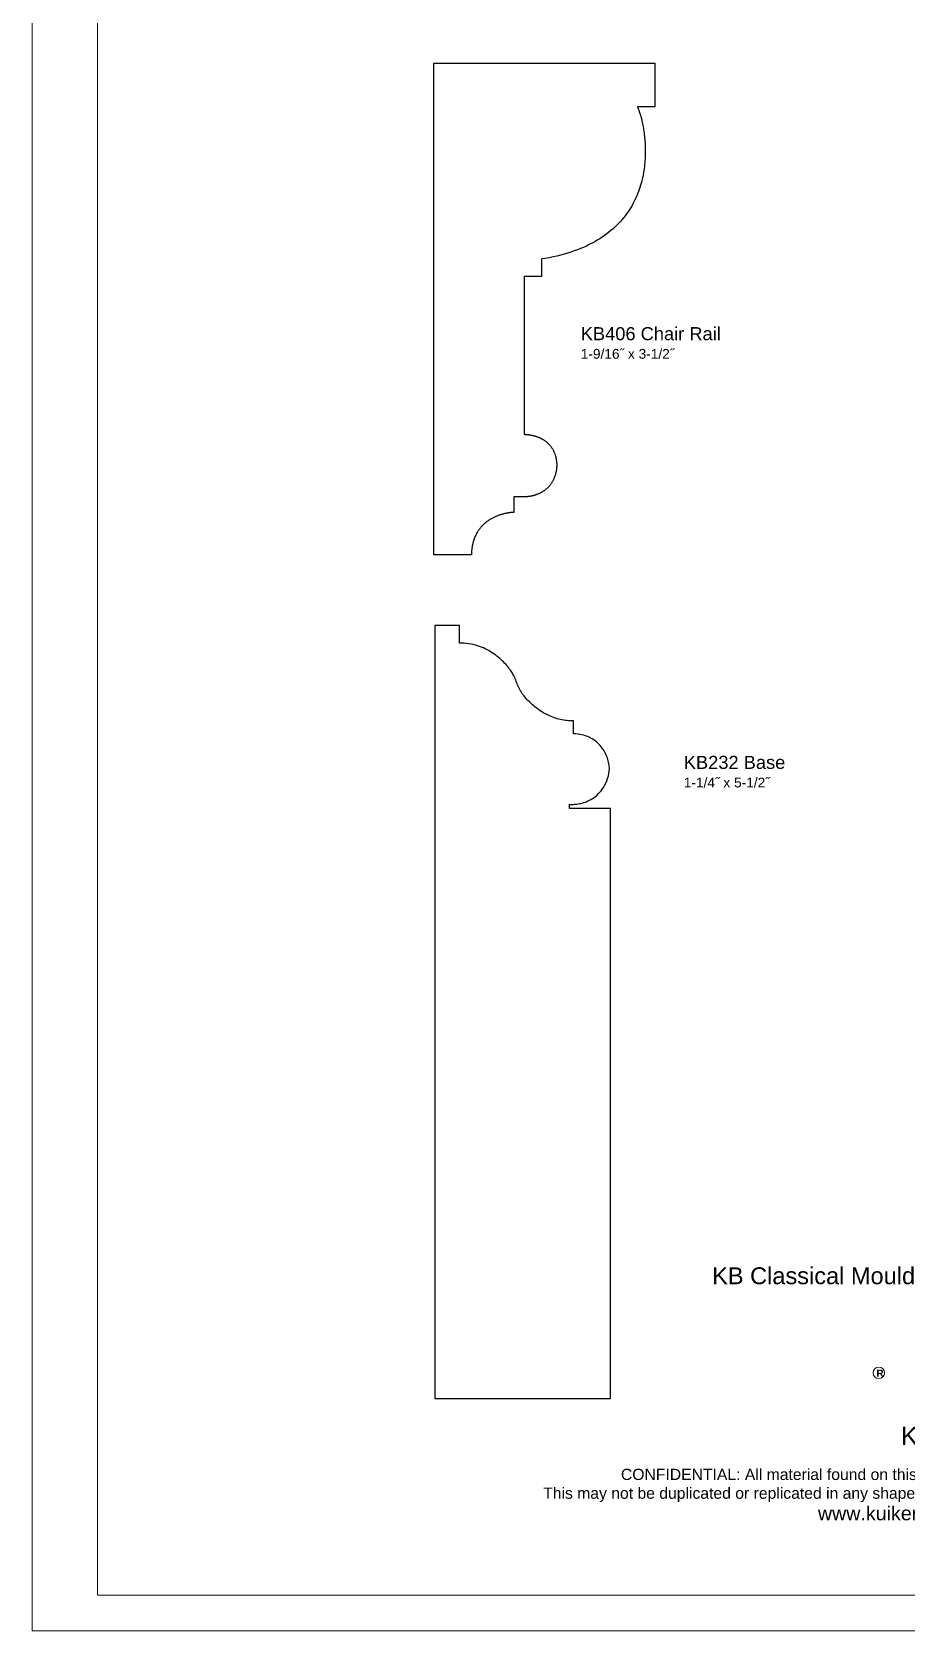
# Model space of a CAD drawing. Extents: x -4.3 to 9, y -5.5 to 16.6.
# Drawn here: x -4.25 to 1.97, y -5.5 to 5.88 of the extents above; entities that cross this region are included whole.
import ezdxf

# ---------------------------------------------------------------- set-up
doc = ezdxf.new("R2010")
doc.units = 0
doc.header["$MEASUREMENT"] = 0
doc.layers.add('DO NOT PLOT', color=2, linetype='Continuous', plot=False)
doc.layers.add('LAYER_1', color=7, linetype='Continuous')

# ---------------------------------------------------------------- blocks, each defined once
blk = doc.blocks.new('KB232')
at = {"flags": 128}
blk.add_lwpolyline([(0, 5.5), (0, 5.488), (0, 5.451), (0, 5.392), (0, 5.311), (0, 5.211), (0, 5.093), (0, 4.957), (0, 4.806), (0, 4.641), (0, 4.463), (0, 4.273), (0, 4.074), (0, 3.866), (0, 3.652), (0, 3.431), (0, 3.206), (0, 2.979), (0, 2.75), (0, 2.521), (0, 2.294), (0, 2.069), (0, 1.848), (0, 1.634), (0, 1.426), (0, 1.227), (0, 1.037), (0, 0.859), (0, 0.694), (0, 0.543), (0, 0.407), (0, 0.289), (0, 0.189), (0, 0.108), (0, 0.049), (0, 0.012), (0, 0), (0.003, 0), (0.011, 0), (0.025, 0), (0.043, 0), (0.066, 0), (0.093, 0), (0.123, 0), (0.158, 0), (0.195, 0), (0.236, 0), (0.279, 0), (0.324, 0), (0.371, 0), (0.42, 0), (0.47, 0), (0.521, 0), (0.573, 0), (0.625, 0), (0.677, 0), (0.729, 0), (0.78, 0), (0.83, 0), (0.879, 0), (0.926, 0), (0.971, 0), (1.014, 0), (1.055, 0), (1.092, 0), (1.127, 0), (1.157, 0), (1.184, 0), (1.207, 0), (1.225, 0), (1.239, 0), (1.247, 0), (1.25, 0), (1.25, 0.01), (1.25, 0.037), (1.25, 0.083), (1.25, 0.144), (1.25, 0.22), (1.25, 0.311), (1.25, 0.414), (1.25, 0.53), (1.25, 0.656), (1.25, 0.792), (1.25, 0.936), (1.25, 1.088), (1.25, 1.247), (1.25, 1.411), (1.25, 1.579), (1.25, 1.751), (1.25, 1.924), (1.25, 2.099), (1.25, 2.274), (1.25, 2.447), (1.25, 2.619), (1.25, 2.787), (1.25, 2.951), (1.25, 3.109), (1.25, 3.262), (1.25, 3.406), (1.25, 3.542), (1.25, 3.668), (1.25, 3.783), (1.25, 3.887), (1.25, 3.977), (1.25, 4.054), (1.25, 4.115), (1.25, 4.16), (1.25, 4.188), (1.25, 4.198), (1.249, 4.198), (1.247, 4.198), (1.244, 4.198), (1.24, 4.198), (1.235, 4.198), (1.228, 4.198), (1.221, 4.198), (1.213, 4.198), (1.204, 4.198), (1.195, 4.198), (1.185, 4.198), (1.174, 4.198), (1.163, 4.198), (1.152, 4.198), (1.14, 4.198), (1.129, 4.198), (1.116, 4.198), (1.104, 4.198), (1.092, 4.198), (1.08, 4.198), (1.068, 4.198), (1.057, 4.198), (1.045, 4.198), (1.034, 4.198), (1.024, 4.198), (1.014, 4.198), (1.004, 4.198), (0.995, 4.198), (0.987, 4.198), (0.98, 4.198), (0.974, 4.198), (0.969, 4.198), (0.964, 4.198), (0.961, 4.198), (0.959, 4.198), (0.959, 4.198), (0.959, 4.198), (0.959, 4.198), (0.959, 4.198), (0.959, 4.199), (0.959, 4.199), (0.959, 4.2), (0.959, 4.201), (0.959, 4.202), (0.959, 4.203), (0.959, 4.204), (0.959, 4.205), (0.959, 4.206), (0.959, 4.207), (0.959, 4.208), (0.959, 4.209), (0.959, 4.211), (0.959, 4.212), (0.959, 4.213), (0.959, 4.215), (0.959, 4.216), (0.959, 4.217), (0.959, 4.218), (0.959, 4.219), (0.959, 4.221), (0.959, 4.222), (0.959, 4.223), (0.959, 4.224), (0.959, 4.225), (0.959, 4.226), (0.959, 4.226), (0.959, 4.227), (0.959, 4.228), (0.959, 4.228), (0.959, 4.228), (0.959, 4.229), (0.959, 4.229), (0.959, 4.229), (0.961, 4.228), (0.963, 4.228), (0.967, 4.228), (0.971, 4.228), (0.976, 4.228), (0.982, 4.228), (0.988, 4.228), (0.995, 4.229), (1.003, 4.229), (1.011, 4.23), (1.02, 4.231), (1.029, 4.233), (1.038, 4.235), (1.048, 4.237), (1.058, 4.24), (1.069, 4.243), (1.079, 4.247), (1.09, 4.252), (1.101, 4.257), (1.111, 4.262), (1.122, 4.269), (1.133, 4.276), (1.143, 4.284), (1.153, 4.292), (1.163, 4.302), (1.173, 4.312), (1.183, 4.323), (1.192, 4.336), (1.2, 4.349), (1.208, 4.363), (1.216, 4.379), (1.223, 4.395), (1.229, 4.413), (1.235, 4.431), (1.239, 4.451), (1.241, 4.46), (1.241, 4.469), (1.242, 4.478), (1.242, 4.488), (1.241, 4.498), (1.24, 4.507), (1.239, 4.517), (1.237, 4.528), (1.234, 4.538), (1.231, 4.548), (1.228, 4.558), (1.224, 4.569), (1.22, 4.579), (1.215, 4.589), (1.21, 4.599), (1.204, 4.609), (1.198, 4.619), (1.191, 4.628), (1.184, 4.638), (1.176, 4.647), (1.168, 4.656), (1.16, 4.664), (1.15, 4.672), (1.141, 4.68), (1.131, 4.687), (1.12, 4.694), (1.109, 4.7), (1.098, 4.706), (1.086, 4.711), (1.073, 4.716), (1.061, 4.72), (1.047, 4.723), (1.033, 4.726), (1.019, 4.728), (1.004, 4.729), (0.988, 4.73), (0.988, 4.73), (0.988, 4.731), (0.988, 4.732), (0.988, 4.733), (0.988, 4.735), (0.988, 4.737), (0.988, 4.739), (0.988, 4.742), (0.988, 4.744), (0.988, 4.747), (0.988, 4.751), (0.988, 4.754), (0.988, 4.757), (0.988, 4.761), (0.988, 4.765), (0.988, 4.768), (0.988, 4.772), (0.988, 4.776), (0.988, 4.78), (0.988, 4.784), (0.988, 4.787), (0.988, 4.791), (0.988, 4.795), (0.988, 4.798), (0.988, 4.802), (0.988, 4.805), (0.988, 4.808), (0.988, 4.811), (0.988, 4.813), (0.988, 4.815), (0.988, 4.817), (0.988, 4.819), (0.988, 4.82), (0.988, 4.821), (0.988, 4.822), (0.988, 4.822), (0.976, 4.822), (0.964, 4.822), (0.952, 4.823), (0.94, 4.824), (0.928, 4.825), (0.917, 4.827), (0.905, 4.829), (0.894, 4.832), (0.882, 4.834), (0.871, 4.837), (0.86, 4.841), (0.849, 4.844), (0.839, 4.848), (0.828, 4.852), (0.818, 4.857), (0.807, 4.862), (0.797, 4.867), (0.787, 4.872), (0.777, 4.877), (0.767, 4.883), (0.758, 4.889), (0.748, 4.895), (0.739, 4.902), (0.73, 4.908), (0.721, 4.915), (0.712, 4.922), (0.704, 4.929), (0.695, 4.936), (0.687, 4.944), (0.679, 4.952), (0.671, 4.959), (0.663, 4.967), (0.656, 4.975), (0.649, 4.983), (0.641, 4.992), (0.635, 5), (0.631, 5.005), (0.627, 5.01), (0.623, 5.015), (0.62, 5.02), (0.617, 5.025), (0.614, 5.031), (0.611, 5.036), (0.608, 5.041), (0.605, 5.046), (0.603, 5.051), (0.6, 5.055), (0.598, 5.06), (0.595, 5.065), (0.593, 5.07), (0.591, 5.075), (0.589, 5.079), (0.587, 5.084), (0.586, 5.088), (0.584, 5.093), (0.582, 5.097), (0.58, 5.101), (0.579, 5.105), (0.577, 5.109), (0.576, 5.113), (0.574, 5.117), (0.573, 5.12), (0.572, 5.124), (0.57, 5.127), (0.569, 5.13), (0.568, 5.133), (0.566, 5.136), (0.565, 5.139), (0.564, 5.141), (0.563, 5.144), (0.561, 5.146), (0.56, 5.148), (0.556, 5.154), (0.552, 5.161), (0.548, 5.168), (0.543, 5.176), (0.538, 5.184), (0.532, 5.191), (0.526, 5.2), (0.519, 5.208), (0.512, 5.216), (0.505, 5.225), (0.497, 5.233), (0.489, 5.242), (0.48, 5.25), (0.471, 5.259), (0.462, 5.267), (0.452, 5.275), (0.442, 5.283), (0.431, 5.292), (0.42, 5.299), (0.409, 5.307), (0.397, 5.314), (0.385, 5.322), (0.372, 5.328), (0.359, 5.335), (0.346, 5.341), (0.332, 5.347), (0.318, 5.352), (0.304, 5.357), (0.289, 5.361), (0.274, 5.365), (0.258, 5.368), (0.242, 5.371), (0.226, 5.373), (0.209, 5.375), (0.192, 5.376), (0.175, 5.376), (0.175, 5.376), (0.175, 5.377), (0.175, 5.378), (0.175, 5.38), (0.175, 5.382), (0.175, 5.385), (0.175, 5.388), (0.175, 5.391), (0.175, 5.395), (0.175, 5.399), (0.175, 5.403), (0.175, 5.408), (0.175, 5.413), (0.175, 5.417), (0.175, 5.422), (0.175, 5.427), (0.175, 5.433), (0.175, 5.438), (0.175, 5.443), (0.175, 5.448), (0.175, 5.453), (0.175, 5.458), (0.175, 5.463), (0.175, 5.468), (0.175, 5.472), (0.175, 5.476), (0.175, 5.48), (0.175, 5.484), (0.175, 5.487), (0.175, 5.491), (0.175, 5.493), (0.175, 5.495), (0.175, 5.497), (0.175, 5.499), (0.175, 5.499), (0.175, 5.5), (0.175, 5.5), (0.173, 5.5), (0.171, 5.5), (0.169, 5.5), (0.166, 5.5), (0.162, 5.5), (0.158, 5.5), (0.153, 5.5), (0.148, 5.5), (0.142, 5.5), (0.136, 5.5), (0.13, 5.5), (0.123, 5.5), (0.116, 5.5), (0.109, 5.5), (0.102, 5.5), (0.095, 5.5), (0.087, 5.5), (0.08, 5.5), (0.073, 5.5), (0.066, 5.5), (0.059, 5.5), (0.052, 5.5), (0.045, 5.5), (0.039, 5.5), (0.033, 5.5), (0.027, 5.5), (0.022, 5.5), (0.017, 5.5), (0.013, 5.5), (0.009, 5.5), (0.006, 5.5), (0.003, 5.5), (0.002, 5.5), (0, 5.5)], dxfattribs=at)
blk = doc.blocks.new('KB406 Chair Rail')
at = {"flags": 128}
blk.add_lwpolyline([(0.85564, -2.94545), (0.85365, -2.9501), (0.85158, -2.95463), (0.84944, -2.95906), (0.84723, -2.96338), (0.84495, -2.96759), (0.84261, -2.9717), (0.8402, -2.9757), (0.83773, -2.9796), (0.8352, -2.9834), (0.83262, -2.9871), (0.82998, -2.9907), (0.82729, -2.9942), (0.82455, -2.99761), (0.82177, -3.00092), (0.81894, -3.00414), (0.81607, -3.00727), (0.81316, -3.01031), (0.81021, -3.01325), (0.80723, -3.01611), (0.80422, -3.01888), (0.80118, -3.02157), (0.79811, -3.02418), (0.79502, -3.0267), (0.79191, -3.02914), (0.78877, -3.03149), (0.78562, -3.03378), (0.78246, -3.03598), (0.77928, -3.03811), (0.7761, -3.04016), (0.7729, -3.04214), (0.7697, -3.04405), (0.7665, -3.04588), (0.7633, -3.04765), (0.76011, -3.04935), (0.75691, -3.05098), (0.75373, -3.05255), (0.75056, -3.05405), (0.74739, -3.0555), (0.74425, -3.05687), (0.74112, -3.05819), (0.73801, -3.05946), (0.73492, -3.06066), (0.73186, -3.06181), (0.72882, -3.0629), (0.72582, -3.06394), (0.72285, -3.06493), (0.71991, -3.06586), (0.71701, -3.06675), (0.71415, -3.06759), (0.71133, -3.06838), (0.70855, -3.06913), (0.70582, -3.06984), (0.70315, -3.0705), (0.70052, -3.07112), (0.69795, -3.0717), (0.69543, -3.07224), (0.69298, -3.07274), (0.69058, -3.07321), (0.68825, -3.07364), (0.68599, -3.07404), (0.68379, -3.07441), (0.68167, -3.07475), (0.67962, -3.07505), (0.67765, -3.07533), (0.67575, -3.07559), (0.67394, -3.07581), (0.67221, -3.07602), (0.67057, -3.0762), (0.66902, -3.07636), (0.66755, -3.0765), (0.66618, -3.07662), (0.66491, -3.07672), (0.66374, -3.07681), (0.66266, -3.07688), (0.66169, -3.07694), (0.66083, -3.07699), (0.66008, -3.07703), (0.65943, -3.07705), (0.6589, -3.07707), (0.65848, -3.07709), (0.65819, -3.07709), (0.65801, -3.0771), (0.65796, -3.0771), (0.65793, -3.0771), (0.65784, -3.0771), (0.6577, -3.0771), (0.65751, -3.0771), (0.65727, -3.0771), (0.65698, -3.0771), (0.65665, -3.0771), (0.65626, -3.0771), (0.65583, -3.0771), (0.65535, -3.0771), (0.65483, -3.0771), (0.65427, -3.0771), (0.65367, -3.0771), (0.65302, -3.0771), (0.65234, -3.0771), (0.65162, -3.0771), (0.65086, -3.0771), (0.65007, -3.0771), (0.64924, -3.0771), (0.64837, -3.0771), (0.64748, -3.0771), (0.64655, -3.0771), (0.64559, -3.0771), (0.64461, -3.0771), (0.64359, -3.0771), (0.64255, -3.0771), (0.64148, -3.0771), (0.64039, -3.0771), (0.63928, -3.0771), (0.63814, -3.0771), (0.63698, -3.0771), (0.6358, -3.0771), (0.6346, -3.0771), (0.63338, -3.0771), (0.63215, -3.0771), (0.6309, -3.0771), (0.62964, -3.0771), (0.62836, -3.0771), (0.62707, -3.0771), (0.62577, -3.0771), (0.62446, -3.0771), (0.62313, -3.0771), (0.62181, -3.0771), (0.62047, -3.0771), (0.61913, -3.0771), (0.61779, -3.0771), (0.61644, -3.0771), (0.61509, -3.0771), (0.61373, -3.0771), (0.61238, -3.0771), (0.61103, -3.0771), (0.60968, -3.0771), (0.60834, -3.0771), (0.607, -3.0771), (0.60566, -3.0771), (0.60433, -3.0771), (0.60301, -3.0771), (0.6017, -3.0771), (0.6004, -3.0771), (0.59911, -3.0771), (0.59783, -3.0771), (0.59656, -3.0771), (0.59531, -3.0771), (0.59408, -3.0771), (0.59286, -3.0771), (0.59166, -3.0771), (0.59048, -3.0771), (0.58932, -3.0771), (0.58818, -3.0771), (0.58706, -3.0771), (0.58596, -3.0771), (0.5849, -3.0771), (0.58385, -3.0771), (0.58284, -3.0771), (0.58185, -3.0771), (0.58089, -3.0771), (0.57996, -3.0771), (0.57906, -3.0771), (0.57819, -3.0771), (0.57736, -3.0771), (0.57657, -3.0771), (0.5758, -3.0771), (0.57508, -3.0771), (0.57439, -3.0771), (0.57375, -3.0771), (0.57314, -3.0771), (0.57258, -3.0771), (0.57205, -3.0771), (0.57157, -3.0771), (0.57114, -3.0771), (0.57075, -3.0771), (0.57041, -3.0771), (0.57012, -3.0771), (0.56987, -3.0771), (0.56968, -3.0771), (0.56954, -3.0771), (0.56945, -3.0771), (0.56942, -3.0771), (0.56941, -3.07712), (0.56941, -3.07721), (0.56941, -3.07737), (0.56941, -3.0776), (0.56941, -3.07789), (0.56941, -3.07824), (0.56941, -3.07865), (0.56941, -3.07912), (0.56941, -3.07965), (0.56941, -3.08023), (0.56941, -3.08087), (0.56941, -3.08156), (0.56941, -3.08231), (0.56941, -3.08311), (0.56941, -3.08396), (0.56941, -3.08485), (0.56941, -3.08579), (0.56941, -3.08678), (0.56941, -3.08781), (0.56941, -3.08889), (0.56941, -3.09), (0.56941, -3.09116), (0.56941, -3.09235), (0.56941, -3.09358), (0.56941, -3.09485), (0.56941, -3.09615), (0.56941, -3.09748), (0.56941, -3.09884), (0.56941, -3.10024), (0.56941, -3.10166), (0.56941, -3.10311), (0.56941, -3.10458), (0.56941, -3.10608), (0.56941, -3.10761), (0.56941, -3.10915), (0.56941, -3.11071), (0.56941, -3.1123), (0.56941, -3.1139), (0.56941, -3.11551), (0.56941, -3.11714), (0.56941, -3.11878), (0.56941, -3.12044), (0.56941, -3.1221), (0.56941, -3.12378), (0.56941, -3.12546), (0.56941, -3.12715), (0.56941, -3.12884), (0.56941, -3.13053), (0.56941, -3.13223), (0.56941, -3.13393), (0.56941, -3.13562), (0.56941, -3.13731), (0.56941, -3.139), (0.56941, -3.14069), (0.56941, -3.14237), (0.56941, -3.14404), (0.56941, -3.1457), (0.56941, -3.14734), (0.56941, -3.14898), (0.56941, -3.1506), (0.56941, -3.15221), (0.56941, -3.1538), (0.56941, -3.15538), (0.56941, -3.15693), (0.56941, -3.15846), (0.56941, -3.15997), (0.56941, -3.16146), (0.56941, -3.16292), (0.56941, -3.16436), (0.56941, -3.16577), (0.56941, -3.16715), (0.56941, -3.1685), (0.56941, -3.16981), (0.56941, -3.1711), (0.56941, -3.17234), (0.56941, -3.17356), (0.56941, -3.17473), (0.56941, -3.17587), (0.56941, -3.17696), (0.56941, -3.17801), (0.56941, -3.17902), (0.56941, -3.17999), (0.56941, -3.18091), (0.56941, -3.18178), (0.56941, -3.1826), (0.56941, -3.18337), (0.56941, -3.18409), (0.56941, -3.18476), (0.56941, -3.18537), (0.56941, -3.18593), (0.56941, -3.18643), (0.56941, -3.18687), (0.56941, -3.18725), (0.56941, -3.18757), (0.56941, -3.18783), (0.56941, -3.18802), (0.56941, -3.18815), (0.56941, -3.1882), (0.56938, -3.18821), (0.56917, -3.18821), (0.56878, -3.18822), (0.56822, -3.18824), (0.56749, -3.18826), (0.5666, -3.1883), (0.56554, -3.18835), (0.56432, -3.18841), (0.56294, -3.18849), (0.56142, -3.18859), (0.55974, -3.18871), (0.55792, -3.18885), (0.55596, -3.18901), (0.55387, -3.1892), (0.55163, -3.18942), (0.54927, -3.18967), (0.54679, -3.18994), (0.54418, -3.19025), (0.54145, -3.1906), (0.53861, -3.19098), (0.53566, -3.1914), (0.5326, -3.19186), (0.52943, -3.19236), (0.52617, -3.19291), (0.52281, -3.1935), (0.51935, -3.19414), (0.51581, -3.19483), (0.51218, -3.19558), (0.50847, -3.19637), (0.50469, -3.19722), (0.50083, -3.19813), (0.4969, -3.19909), (0.4929, -3.20012), (0.48884, -3.20121), (0.48472, -3.20236), (0.48054, -3.20358), (0.47631, -3.20487), (0.47204, -3.20622), (0.46772, -3.20765), (0.46336, -3.20915), (0.45896, -3.21073), (0.45453, -3.21238), (0.45007, -3.21412), (0.44558, -3.21593), (0.44107, -3.21783), (0.43654, -3.21981), (0.432, -3.22188), (0.42745, -3.22404), (0.42288, -3.22628), (0.41832, -3.22862), (0.41375, -3.23105), (0.40919, -3.23358), (0.40464, -3.23621), (0.4001, -3.23893), (0.39557, -3.24176), (0.39106, -3.24468), (0.38657, -3.24772), (0.38211, -3.25086), (0.37768, -3.25411), (0.37328, -3.25747), (0.36892, -3.26094), (0.3646, -3.26452), (0.36033, -3.26822), (0.3561, -3.27204), (0.35192, -3.27598), (0.3478, -3.28004), (0.34374, -3.28422), (0.33975, -3.28853), (0.33581, -3.29297), (0.33195, -3.29753), (0.32817, -3.30223), (0.32446, -3.30705), (0.32083, -3.31202), (0.31729, -3.31711), (0.31384, -3.32235), (0.31048, -3.32773), (0.30721, -3.33324), (0.30405, -3.3389), (0.30099, -3.34471), (0.29803, -3.35066), (0.29519, -3.35677), (0.29247, -3.36302), (0.28986, -3.36943), (0.28737, -3.37599), (0.28501, -3.3827), (0.28278, -3.38958), (0.28069, -3.39661), (0.27873, -3.40381), (0.27691, -3.41117), (0.27523, -3.4187), (0.27371, -3.42639), (0.27233, -3.43426), (0.27111, -3.44229), (0.27005, -3.4505), (0.26916, -3.45888), (0.26843, -3.46744), (0.26787, -3.47618), (0.26749, -3.4851), (0.26733, -3.49028), (0.26718, -3.49028), (0.26686, -3.49028), (0.26639, -3.49028), (0.26576, -3.49028), (0.26498, -3.49028), (0.26406, -3.49028), (0.26299, -3.49028), (0.26177, -3.49028), (0.26042, -3.49027), (0.25894, -3.49027), (0.25732, -3.49027), (0.25558, -3.49027), (0.25371, -3.49027), (0.25173, -3.49027), (0.24962, -3.49027), (0.2474, -3.49027), (0.24507, -3.49027), (0.24263, -3.49027), (0.24009, -3.49027), (0.23745, -3.49027), (0.23471, -3.49027), (0.23188, -3.49027), (0.22896, -3.49027), (0.22595, -3.49027), (0.22285, -3.49027), (0.21968, -3.49027), (0.21643, -3.49027), (0.21311, -3.49027), (0.20971, -3.49027), (0.20625, -3.49027), (0.20273, -3.49027), (0.19915, -3.49027), (0.19551, -3.49027), (0.19181, -3.49027), (0.18807, -3.49027), (0.18428, -3.49027), (0.18045, -3.49027), (0.17658, -3.49027), (0.17267, -3.49027), (0.16873, -3.49027), (0.16476, -3.49027), (0.16077, -3.49027), (0.15675, -3.49027), (0.15271, -3.49027), (0.14866, -3.49027), (0.14459, -3.49027), (0.14052, -3.49027), (0.13644, -3.49027), (0.13235, -3.49027), (0.12827, -3.49027), (0.12419, -3.49027), (0.12013, -3.49027), (0.11607, -3.49027), (0.11202, -3.49027), (0.108, -3.49027), (0.10399, -3.49027), (0.10001, -3.49027), (0.09606, -3.49027), (0.09214, -3.49027), (0.08826, -3.49027), (0.08441, -3.49027), (0.08061, -3.49027), (0.07685, -3.49027), (0.07314, -3.49027), (0.06948, -3.49027), (0.06588, -3.49027), (0.06233, -3.49027), (0.05885, -3.49027), (0.05543, -3.49027), (0.05208, -3.49027), (0.0488, -3.49027), (0.0456, -3.49027), (0.04248, -3.49027), (0.03944, -3.49027), (0.03649, -3.49027), (0.03362, -3.49027), (0.03085, -3.49026), (0.02817, -3.49026), (0.0256, -3.49026), (0.02312, -3.49026), (0.02075, -3.49026), (0.0185, -3.49026), (0.01635, -3.49026), (0.01432, -3.49026), (0.01241, -3.49026), (0.01062, -3.49026), (0.00896, -3.49026), (0.00743, -3.49026), (0.00603, -3.49026), (0.00477, -3.49026), (0.00365, -3.49026), (0.00267, -3.49026), (0.00184, -3.49026), (0.00116, -3.49026), (0.00063, -3.49026), (0.00026, -3.49026), (0.00005, -3.49026), (0, -3.49021), (0, -3.48867), (0, -3.48501), (0, -3.47926), (0, -3.47149), (0, -3.46172), (0, -3.45), (0, -3.43639), (0, -3.42092), (0, -3.40363), (0, -3.38458), (0, -3.3638), (0, -3.34134), (0, -3.31725), (0, -3.29156), (0, -3.26433), (0, -3.2356), (0, -3.20541), (0, -3.1738), (0, -3.14082), (0, -3.10652), (0, -3.07094), (0, -3.03413), (0, -2.99612), (0, -2.95696), (0, -2.9167), (0, -2.87538), (0, -2.83304), (0, -2.78973), (0, -2.7455), (0, -2.70039), (0, -2.65444), (0, -2.60769), (0, -2.5602), (0, -2.512), (0, -2.46314), (0, -2.41367), (0, -2.36362), (0, -2.31305), (0, -2.262), (0, -2.2105), (0, -2.15861), (0, -2.10637), (0, -2.05383), (0, -2.00102), (0, -1.948), (0, -1.89481), (0, -1.84148), (0, -1.78808), (0, -1.73463), (0, -1.68119), (0, -1.6278), (0, -1.5745), (0, -1.52134), (0, -1.46836), (0, -1.4156), (0, -1.36312), (0, -1.31096), (0, -1.25915), (0, -1.20774), (0, -1.15679), (0, -1.10632), (0, -1.0564), (0, -1.00705), (0, -0.95833), (0, -0.91028), (0, -0.86294), (0, -0.81636), (0, -0.77059), (0, -0.72566), (0, -0.68162), (0, -0.63852), (0, -0.5964), (0, -0.5553), (0, -0.51527), (0, -0.47636), (0, -0.4386), (0, -0.40204), (0, -0.36673), (0, -0.33271), (0, -0.3), (0, -0.2687), (0, -0.2388), (0, -0.2104), (0, -0.1835), (0, -0.1582), (0, -0.1344), (0, -0.1123), (0, -0.0919), (0, -0.0732), (0, -0.0563), (0, -0.0413), (0, -0.028), (0, -0.0167), (0, -0.0074), (0, 0), (0, 0.0053), (0, 0.0085), (0, 0.0095), (0.00048, 0.0095), (0.00193, 0.0095), (0.00431, 0.0095), (0.00761, 0.0095), (0.01181, 0.0095), (0.01689, 0.0095), (0.02283, 0.0095), (0.02961, 0.0095), (0.0372, 0.0095), (0.0456, 0.0095), (0.05477, 0.0095), (0.06471, 0.0095), (0.07538, 0.0095), (0.08677, 0.0095), (0.09886, 0.0095), (0.11164, 0.0095), (0.12507, 0.0095), (0.13914, 0.0095), (0.15383, 0.0095), (0.16912, 0.0095), (0.18499, 0.0095), (0.20142, 0.0095), (0.21839, 0.0095), (0.23588, 0.0095), (0.25387, 0.0095), (0.27235, 0.0095), (0.29128, 0.0095), (0.31065, 0.0095), (0.33044, 0.0095), (0.35064, 0.0095), (0.37121, 0.0095), (0.39215, 0.0095), (0.41342, 0.0095), (0.43502, 0.0095), (0.45692, 0.0095), (0.4791, 0.0095), (0.50154, 0.0095), (0.52422, 0.0095), (0.54712, 0.0095), (0.57022, 0.0095), (0.59351, 0.0095), (0.61696, 0.0095), (0.64055, 0.0095), (0.66426, 0.0095), (0.68807, 0.0095), (0.71196, 0.0095), (0.73592, 0.0095), (0.75992, 0.0095), (0.78394, 0.0095), (0.80796, 0.0095), (0.83196, 0.0095), (0.85593, 0.0095), (0.87984, 0.0095), (0.90367, 0.0095), (0.9274, 0.0095), (0.95102, 0.0095), (0.9745, 0.0095), (0.99782, 0.0095), (1.02096, 0.0095), (1.04391, 0.0095), (1.06664, 0.0095), (1.08914, 0.0095), (1.11137, 0.0095), (1.13333, 0.0095), (1.155, 0.0095), (1.17634, 0.0095), (1.19735, 0.0095), (1.21801, 0.0095), (1.23828, 0.0095), (1.25816, 0.0095), (1.27763, 0.0095), (1.29666, 0.0095), (1.31523, 0.0095), (1.33332, 0.0095), (1.35092, 0.0095), (1.36801, 0.0095), (1.38455, 0.0095), (1.40055, 0.0095), (1.41596, 0.0095), (1.43078, 0.0095), (1.44499, 0.0095), (1.45856, 0.0095), (1.47148, 0.0095), (1.48371, 0.0095), (1.49526, 0.0095), (1.50609, 0.0095), (1.51618, 0.0095), (1.52552, 0.0095), (1.53408, 0.0095), (1.54185, 0.0095), (1.54881, 0.0095), (1.55493, 0.0095), (1.56019, 0.0095), (1.56458, 0.0095), (1.56808, 0.0095), (1.57066, 0.0095), (1.57231, 0.0095), (1.573, 0.0095), (1.57302, 0.0095), (1.57302, 0.0092), (1.57302, 0.0088), (1.57302, 0.0082), (1.57302, 0.0074), (1.57302, 0.0064), (1.57302, 0.0053), (1.57302, 0.004), (1.57302, 0.0025), (1.57302, 0.0009), (1.57302, -0.0009), (1.57302, -0.0029), (1.57302, -0.005), (1.57302, -0.0072), (1.57302, -0.0096), (1.57302, -0.0121), (1.57302, -0.0147), (1.57302, -0.0175), (1.57302, -0.0204), (1.57302, -0.0234), (1.57302, -0.0265), (1.57302, -0.0298), (1.57302, -0.0331), (1.57302, -0.0366), (1.57302, -0.0401), (1.57302, -0.0438), (1.57302, -0.0475), (1.57302, -0.0513), (1.57302, -0.0552), (1.57302, -0.0592), (1.57302, -0.0633), (1.57302, -0.0675), (1.57302, -0.0717), (1.57302, -0.0759), (1.57302, -0.0803), (1.57302, -0.0847), (1.57302, -0.0891), (1.57302, -0.0936), (1.57302, -0.0982), (1.57302, -0.1027), (1.57302, -0.1074), (1.57302, -0.112), (1.57302, -0.1167), (1.57302, -0.1214), (1.57302, -0.1261), (1.57302, -0.1309), (1.57302, -0.1356), (1.57302, -0.1404), (1.57302, -0.1452), (1.57302, -0.1499), (1.57302, -0.1547), (1.57302, -0.1595), (1.57302, -0.1642), (1.57302, -0.169), (1.57302, -0.1737), (1.57302, -0.1784), (1.57302, -0.183), (1.57302, -0.1877), (1.57302, -0.1923), (1.57302, -0.1969), (1.57302, -0.2014), (1.57302, -0.2059), (1.57302, -0.2103), (1.57302, -0.2147), (1.57302, -0.219), (1.57302, -0.2232), (1.57302, -0.2274), (1.57302, -0.2315), (1.57302, -0.2356), (1.57302, -0.2396), (1.57302, -0.2434), (1.57302, -0.2472), (1.57302, -0.2509), (1.57302, -0.2546), (1.57302, -0.2581), (1.57302, -0.2615), (1.57302, -0.2648), (1.57302, -0.268), (1.57302, -0.2711), (1.57302, -0.2741), (1.57302, -0.2769), (1.57302, -0.2796), (1.57302, -0.2822), (1.57302, -0.2847), (1.57302, -0.287), (1.57302, -0.2892), (1.57302, -0.2912), (1.57302, -0.2931), (1.57302, -0.2949), (1.57302, -0.2964), (1.57302, -0.2978), (1.57302, -0.2991), (1.57302, -0.3002), (1.57302, -0.3011), (1.57302, -0.3018), (1.57302, -0.3024), (1.57302, -0.3027), (1.57302, -0.3029), (1.57301, -0.3029), (1.57293, -0.3029), (1.57277, -0.3029), (1.57254, -0.3029), (1.57224, -0.3029), (1.57186, -0.3029), (1.57142, -0.3029), (1.57091, -0.3029), (1.57033, -0.3029), (1.56969, -0.3029), (1.56899, -0.3029), (1.56823, -0.3029), (1.5674, -0.3029), (1.56652, -0.3029), (1.56559, -0.3029), (1.56459, -0.3029), (1.56355, -0.3029), (1.56245, -0.3029), (1.56131, -0.3029), (1.56011, -0.3029), (1.55887, -0.3029), (1.55758, -0.3029), (1.55625, -0.3029), (1.55488, -0.3029), (1.55347, -0.3029), (1.55202, -0.3029), (1.55053, -0.3029), (1.549, -0.3029), (1.54745, -0.3029), (1.54585, -0.3029), (1.54423, -0.3029), (1.54258, -0.3029), (1.5409, -0.3029), (1.5392, -0.3029), (1.53747, -0.3029), (1.53571, -0.3029), (1.53394, -0.3029), (1.53215, -0.3029), (1.53033, -0.3029), (1.5285, -0.3029), (1.52666, -0.3029), (1.5248, -0.3029), (1.52293, -0.3029), (1.52105, -0.3029), (1.51916, -0.3029), (1.51727, -0.3029), (1.51537, -0.3029), (1.51346, -0.3029), (1.51155, -0.3029), (1.50964, -0.3029), (1.50774, -0.3029), (1.50583, -0.3029), (1.50393, -0.3029), (1.50203, -0.3029), (1.50014, -0.3029), (1.49826, -0.3029), (1.49639, -0.3029), (1.49453, -0.3029), (1.49269, -0.3029), (1.49086, -0.3029), (1.48904, -0.3029), (1.48725, -0.3029), (1.48547, -0.3029), (1.48372, -0.3029), (1.48199, -0.3029), (1.48028, -0.3029), (1.4786, -0.3029), (1.47694, -0.3029), (1.47532, -0.3029), (1.47373, -0.3029), (1.47217, -0.3029), (1.47064, -0.3029), (1.46915, -0.3029), (1.46769, -0.3029), (1.46628, -0.3029), (1.4649, -0.3029), (1.46357, -0.3029), (1.46228, -0.3029), (1.46104, -0.3029), (1.45984, -0.3029), (1.45869, -0.3029), (1.45759, -0.3029), (1.45654, -0.3029), (1.45554, -0.3029), (1.4546, -0.3029), (1.45372, -0.3029), (1.45289, -0.3029), (1.45212, -0.3029), (1.45141, -0.3029), (1.45077, -0.3029), (1.45019, -0.3029), (1.44967, -0.3029), (1.44923, -0.3029), (1.44885, -0.3029), (1.44854, -0.3029), (1.4483, -0.3029), (1.44814, -0.3029), (1.44805, -0.3029), (1.4485, -0.3037), (1.44989, -0.3061), (1.45139, -0.30898), (1.45298, -0.31235), (1.45467, -0.31618), (1.45644, -0.32048), (1.45829, -0.32522), (1.4602, -0.3304), (1.46217, -0.336), (1.46418, -0.34203), (1.46623, -0.34846), (1.46832, -0.3553), (1.47042, -0.36252), (1.47254, -0.37013), (1.47466, -0.3781), (1.47678, -0.38644), (1.47888, -0.39513), (1.48096, -0.40416), (1.48301, -0.41352), (1.48501, -0.4232), (1.48697, -0.4332), (1.48887, -0.4435), (1.4907, -0.45409), (1.49246, -0.46497), (1.49413, -0.47612), (1.49571, -0.48754), (1.49719, -0.49921), (1.49856, -0.51112), (1.4998, -0.52328), (1.50092, -0.53566), (1.5019, -0.54825), (1.50273, -0.56105), (1.50341, -0.57405), (1.50392, -0.58724), (1.50426, -0.6006), (1.50442, -0.61414), (1.50439, -0.62783), (1.50416, -0.64167), (1.50373, -0.65565), (1.50307, -0.66976), (1.50219, -0.68399), (1.50108, -0.69833), (1.49972, -0.71278), (1.49811, -0.72731), (1.49623, -0.74193), (1.49409, -0.75661), (1.49167, -0.77136), (1.48897, -0.78617), (1.48596, -0.80101), (1.48265, -0.81589), (1.47903, -0.8308), (1.47509, -0.84571), (1.47081, -0.86064), (1.46619, -0.87555), (1.46123, -0.89046), (1.4559, -0.90533), (1.45021, -0.92018), (1.44414, -0.93498), (1.43769, -0.94973), (1.43085, -0.96441), (1.4236, -0.97903), (1.41594, -0.99356), (1.40787, -1.008), (1.39936, -1.02234), (1.39042, -1.03656), (1.38103, -1.05067), (1.37118, -1.06465), (1.36088, -1.07848), (1.35009, -1.09217), (1.33883, -1.1057), (1.32708, -1.11906), (1.31483, -1.13224), (1.30207, -1.14524), (1.28879, -1.15803), (1.27499, -1.17062), (1.26065, -1.18299), (1.24578, -1.19514), (1.23034, -1.20705), (1.21435, -1.21871), (1.19779, -1.23012), (1.18065, -1.24126), (1.16292, -1.25213), (1.1446, -1.26272), (1.12567, -1.27301), (1.10613, -1.283), (1.08596, -1.29267), (1.06516, -1.30202), (1.04373, -1.31104), (1.02164, -1.31972), (0.9989, -1.32805), (0.97549, -1.33601), (0.9514, -1.3436), (0.92663, -1.35082), (0.90117, -1.35764), (0.875, -1.36406), (0.84813, -1.37008), (0.82053, -1.37567), (0.79221, -1.38084), (0.76735, -1.38492), (0.76735, -1.38497), (0.76735, -1.38509), (0.76735, -1.38529), (0.76735, -1.38557), (0.76735, -1.38591), (0.76735, -1.38632), (0.76735, -1.3868), (0.76735, -1.38735), (0.76735, -1.38796), (0.76735, -1.38864), (0.76735, -1.38938), (0.76735, -1.39018), (0.76735, -1.39103), (0.76735, -1.39195), (0.76735, -1.39291), (0.76735, -1.39394), (0.76735, -1.39501), (0.76735, -1.39614), (0.76735, -1.39731), (0.76735, -1.39853), (0.76735, -1.3998), (0.76735, -1.40111), (0.76735, -1.40247), (0.76735, -1.40386), (0.76735, -1.4053), (0.76735, -1.40677), (0.76735, -1.40828), (0.76735, -1.40982), (0.76735, -1.4114), (0.76735, -1.41301), (0.76735, -1.41465), (0.76735, -1.41632), (0.76735, -1.41801), (0.76735, -1.41973), (0.76735, -1.42147), (0.76735, -1.42324), (0.76735, -1.42502), (0.76735, -1.42683), (0.76735, -1.42865), (0.76735, -1.43049), (0.76735, -1.43234), (0.76735, -1.43421), (0.76735, -1.43608), (0.76735, -1.43797), (0.76735, -1.43986), (0.76735, -1.44176), (0.76735, -1.44366), (0.76735, -1.44557), (0.76735, -1.44748), (0.76735, -1.44939), (0.76735, -1.45129), (0.76735, -1.4532), (0.76735, -1.4551), (0.76735, -1.45699), (0.76735, -1.45887), (0.76735, -1.46075), (0.76735, -1.46261), (0.76735, -1.46446), (0.76735, -1.4663), (0.76735, -1.46812), (0.76735, -1.46992), (0.76735, -1.47171), (0.76735, -1.47347), (0.76735, -1.47521), (0.76735, -1.47693), (0.76735, -1.47862), (0.76735, -1.48029), (0.76735, -1.48193), (0.76735, -1.48353), (0.76735, -1.48511), (0.76735, -1.48665), (0.76735, -1.48816), (0.76735, -1.48963), (0.76735, -1.49106), (0.76735, -1.49245), (0.76735, -1.4938), (0.76735, -1.49511), (0.76735, -1.49638), (0.76735, -1.4976), (0.76735, -1.49877), (0.76735, -1.49989), (0.76735, -1.50096), (0.76735, -1.50198), (0.76735, -1.50294), (0.76735, -1.50385), (0.76735, -1.5047), (0.76735, -1.5055), (0.76735, -1.50623), (0.76735, -1.5069), (0.76735, -1.50751), (0.76735, -1.50805), (0.76735, -1.50853), (0.76735, -1.50894), (0.76735, -1.50928), (0.76735, -1.50954), (0.76735, -1.50974), (0.76735, -1.50986), (0.76735, -1.5099), (0.76731, -1.5099), (0.7672, -1.5099), (0.76702, -1.5099), (0.76676, -1.5099), (0.76643, -1.5099), (0.76603, -1.5099), (0.76557, -1.5099), (0.76503, -1.5099), (0.76443, -1.5099), (0.76377, -1.5099), (0.76305, -1.5099), (0.76226, -1.5099), (0.76142, -1.5099), (0.76051, -1.5099), (0.75956, -1.5099), (0.75855, -1.5099), (0.75748, -1.5099), (0.75637, -1.5099), (0.7552, -1.5099), (0.75399, -1.5099), (0.75273, -1.5099), (0.75143, -1.5099), (0.75008, -1.5099), (0.7487, -1.5099), (0.74727, -1.5099), (0.7458, -1.5099), (0.7443, -1.5099), (0.74276, -1.5099), (0.74119, -1.5099), (0.73959, -1.5099), (0.73796, -1.5099), (0.7363, -1.5099), (0.73461, -1.5099), (0.73289, -1.5099), (0.73115, -1.5099), (0.72939, -1.5099), (0.72761, -1.5099), (0.72581, -1.5099), (0.72399, -1.5099), (0.72215, -1.5099), (0.7203, -1.5099), (0.71844, -1.5099), (0.71657, -1.5099), (0.71468, -1.5099), (0.71279, -1.5099), (0.71089, -1.5099), (0.70899, -1.5099), (0.70708, -1.5099), (0.70517, -1.5099), (0.70326, -1.5099), (0.70136, -1.5099), (0.69945, -1.5099), (0.69755, -1.5099), (0.69565, -1.5099), (0.69377, -1.5099), (0.69189, -1.5099), (0.69002, -1.5099), (0.68817, -1.5099), (0.68633, -1.5099), (0.6845, -1.5099), (0.68269, -1.5099), (0.68091, -1.5099), (0.67914, -1.5099), (0.67739, -1.5099), (0.67567, -1.5099), (0.67397, -1.5099), (0.6723, -1.5099), (0.67065, -1.5099), (0.66904, -1.5099), (0.66746, -1.5099), (0.66591, -1.5099), (0.66439, -1.5099), (0.66291, -1.5099), (0.66147, -1.5099), (0.66007, -1.5099), (0.65871, -1.5099), (0.65739, -1.5099), (0.65612, -1.5099), (0.65489, -1.5099), (0.65371, -1.5099), (0.65257, -1.5099), (0.65149, -1.5099), (0.65046, -1.5099), (0.64948, -1.5099), (0.64856, -1.5099), (0.6477, -1.5099), (0.64689, -1.5099), (0.64614, -1.5099), (0.64546, -1.5099), (0.64484, -1.5099), (0.64428, -1.5099), (0.64379, -1.5099), (0.64337, -1.5099), (0.64301, -1.5099), (0.64273, -1.5099), (0.64252, -1.5099), (0.64238, -1.5099), (0.64232, -1.5099), (0.64232, -1.51008), (0.64232, -1.51092), (0.64232, -1.51243), (0.64232, -1.5146), (0.64232, -1.51742), (0.64232, -1.52086), (0.64232, -1.52493), (0.64232, -1.5296), (0.64232, -1.53485), (0.64232, -1.54068), (0.64232, -1.54707), (0.64232, -1.55401), (0.64232, -1.56148), (0.64232, -1.56947), (0.64232, -1.57796), (0.64232, -1.58693), (0.64232, -1.59639), (0.64232, -1.6063), (0.64232, -1.61666), (0.64232, -1.62746), (0.64232, -1.63867), (0.64232, -1.65028), (0.64232, -1.66229), (0.64232, -1.67467), (0.64232, -1.68741), (0.64232, -1.7005), (0.64232, -1.71392), (0.64232, -1.72766), (0.64232, -1.7417), (0.64232, -1.75603), (0.64232, -1.77064), (0.64232, -1.78551), (0.64232, -1.80063), (0.64232, -1.81598), (0.64232, -1.83155), (0.64232, -1.84733), (0.64232, -1.86329), (0.64232, -1.87943), (0.64232, -1.89574), (0.64232, -1.91219), (0.64232, -1.92877), (0.64232, -1.94548), (0.64232, -1.96229), (0.64232, -1.97919), (0.64232, -1.99616), (0.64232, -2.0132), (0.64232, -2.03029), (0.64232, -2.04741), (0.64232, -2.06455), (0.64232, -2.0817), (0.64232, -2.09884), (0.64232, -2.11596), (0.64232, -2.13304), (0.64232, -2.15006), (0.64232, -2.16702), (0.64232, -2.18391), (0.64232, -2.20069), (0.64232, -2.21737), (0.64232, -2.23393), (0.64232, -2.25035), (0.64232, -2.26662), (0.64232, -2.28273), (0.64232, -2.29865), (0.64232, -2.31439), (0.64232, -2.32991), (0.64232, -2.34521), (0.64232, -2.36028), (0.64232, -2.37509), (0.64232, -2.38965), (0.64232, -2.40392), (0.64232, -2.4179), (0.64232, -2.43157), (0.64232, -2.44492), (0.64232, -2.45793), (0.64232, -2.4706), (0.64232, -2.4829), (0.64232, -2.49482), (0.64232, -2.50635), (0.64232, -2.51747), (0.64232, -2.52818), (0.64232, -2.53844), (0.64232, -2.54826), (0.64232, -2.55761), (0.64232, -2.56649), (0.64232, -2.57487), (0.64232, -2.58275), (0.64232, -2.5901), (0.64232, -2.59693), (0.64232, -2.6032), (0.64232, -2.60891), (0.64232, -2.61404), (0.64232, -2.61858), (0.64232, -2.62251), (0.64232, -2.62582), (0.64232, -2.6285), (0.64232, -2.63053), (0.64232, -2.6319), (0.64232, -2.63259), (0.64234, -2.63268), (0.64248, -2.63268), (0.64276, -2.63268), (0.64318, -2.63268), (0.64374, -2.63268), (0.64442, -2.63269), (0.64524, -2.6327), (0.64618, -2.63273), (0.64724, -2.63276), (0.64842, -2.6328), (0.64972, -2.63285), (0.65114, -2.63292), (0.65266, -2.63301), (0.65429, -2.6331), (0.65603, -2.63322), (0.65786, -2.63336), (0.6598, -2.63352), (0.66183, -2.6337), (0.66396, -2.63391), (0.66618, -2.63414), (0.66848, -2.6344), (0.67087, -2.63468), (0.67334, -2.635), (0.67588, -2.63535), (0.67851, -2.63573), (0.6812, -2.63615), (0.68397, -2.6366), (0.6868, -2.63709), (0.68969, -2.63762), (0.69265, -2.63819), (0.69566, -2.63881), (0.69873, -2.63946), (0.70185, -2.64017), (0.70502, -2.64091), (0.70824, -2.64171), (0.71149, -2.64256), (0.71479, -2.64346), (0.71813, -2.64441), (0.7215, -2.64541), (0.7249, -2.64647), (0.72833, -2.64759), (0.73178, -2.64877), (0.73526, -2.65), (0.73875, -2.6513), (0.74227, -2.65266), (0.74579, -2.65409), (0.74933, -2.65558), (0.75287, -2.65714), (0.75642, -2.65877), (0.75997, -2.66047), (0.76352, -2.66224), (0.76707, -2.66409), (0.77061, -2.66601), (0.77414, -2.66801), (0.77765, -2.67009), (0.78115, -2.67224), (0.78464, -2.67448), (0.78809, -2.6768), (0.79153, -2.6792), (0.79494, -2.68169), (0.79831, -2.68427), (0.80166, -2.68694), (0.80496, -2.68969), (0.80823, -2.69254), (0.81145, -2.69548), (0.81463, -2.69852), (0.81776, -2.70165), (0.82084, -2.70488), (0.82387, -2.70821), (0.82684, -2.71164), (0.82975, -2.71518), (0.83259, -2.71881), (0.83537, -2.72255), (0.83808, -2.7264), (0.84072, -2.73036), (0.84328, -2.73443), (0.84577, -2.7386), (0.84817, -2.74289), (0.8505, -2.7473), (0.85273, -2.75182), (0.85488, -2.75646), (0.85693, -2.76121), (0.85889, -2.76609), (0.86075, -2.77109), (0.86251, -2.77621), (0.86416, -2.78146), (0.86571, -2.78683), (0.86714, -2.79233), (0.86847, -2.79796), (0.86967, -2.80372), (0.87076, -2.80962), (0.87173, -2.81564), (0.87257, -2.82181), (0.87329, -2.82811), (0.87387, -2.83454), (0.87432, -2.84112), (0.87463, -2.84784), (0.8748, -2.8547), (0.8747, -2.86156), (0.87415, -2.86803), (0.87348, -2.87436), (0.8727, -2.88057), (0.87181, -2.88665), (0.87082, -2.8926), (0.86972, -2.89843), (0.86853, -2.90413), (0.86723, -2.90971), (0.86584, -2.91517), (0.86436, -2.92051), (0.86279, -2.92573), (0.86113, -2.93083), (0.85938, -2.93582), (0.85755, -2.94069)], close=True, dxfattribs=at)

msp = doc.modelspace()

# ---------------------------------------------------------------- linework, layer by layer
at = {"linetype": 'Continuous', "lineweight": 0}
msp.add_circle((1.774, -3.663), 0.0413, dxfattribs=at)
at = {"layer": 'DO NOT PLOT', "linetype": 'Continuous', "lineweight": 0}
for p, q in [((-4.25, 16.644), (-4.25, -5.5)), ((-4.25, -5.5), (8.978, -5.5))]:
    msp.add_line(p, q, dxfattribs=at)
at = {"layer": 'LAYER_1', "color": 7, "lineweight": 0}
for points in [[(-3.784, -5.244), (-3.784, -5.244), (-3.784, 16.166), (-3.784, 16.166)], [(8.617, -5.244), (8.617, -5.244), (-3.784, -5.244), (-3.784, -5.244)]]:
    msp.add_open_spline(points, degree=3, dxfattribs=at)

# ---------------------------------------------------------------- block references
at = {"linetype": 'Continuous'}
for name, p in [('KB406 Chair Rail', (-1.392, 5.649)), ('KB232', (-1.385, -3.845))]:
    msp.add_blockref(name, p, dxfattribs=at)

# ---------------------------------------------------------------- texts
at = {"linetype": 'Continuous', "lineweight": 0}
for s, insert, char_height, width, attachment_point in [('{\\fArial|b0|i0|c0|p34;\\W6.6866; \\W1;KB406 Chair Rail\\P\\H0.75x;\\W8.9154; \\W1;1-9/16˝ x 3-1/2˝\\H1.3333x;\\P\\W6.7441;   }', (-0.588, 3.779), 0.093, 1.46062, 1), ('{\\fArial|b0|i0|c0|p34;\\W5.2578;  \\W1;KB232 Base\\P\\H0.75x;\\W7.0105;  \\W1;1-1/4˝ x 5-1/2˝\\H1.3333x;\\P\\W6.7715;   }', (0.007, 0.728), 0.093, 1.46655, 1), ('{\\fArial|b0|i0|c0|p34;KB Classical Moulding – Georgian Combination Package\\P\\P\\H0.99997x;\\P\\P\\P\\H0.66667x;\\P\\H1.6249x;                          Kuiken Brothers Classical Moulding\\P\\H0.38464x;\\P\\H1.6x;CONFIDENTIAL: All material found on this document is the exclusive property of Kuiken Brothers Company, Inc\\PThis may not be duplicated or replicated in any shape or form without the expressed written consent of Kuiken Brothers Company, Inc. \\P\\H1.25x;www.kuikenbrothers.com        201.796.2082\\H1.5494x; }', (2.703, -2.912), 0.12, 11.12402, 2), ('{\\fArial|b1|i0|c0|p34;R}', (1.757, -3.64), 0.05, 0.1219, 1)]:
    msp.add_mtext(s, dxfattribs=dict(at, insert=insert, char_height=char_height, width=width, attachment_point=attachment_point))

doc.saveas('drawing.dxf')
